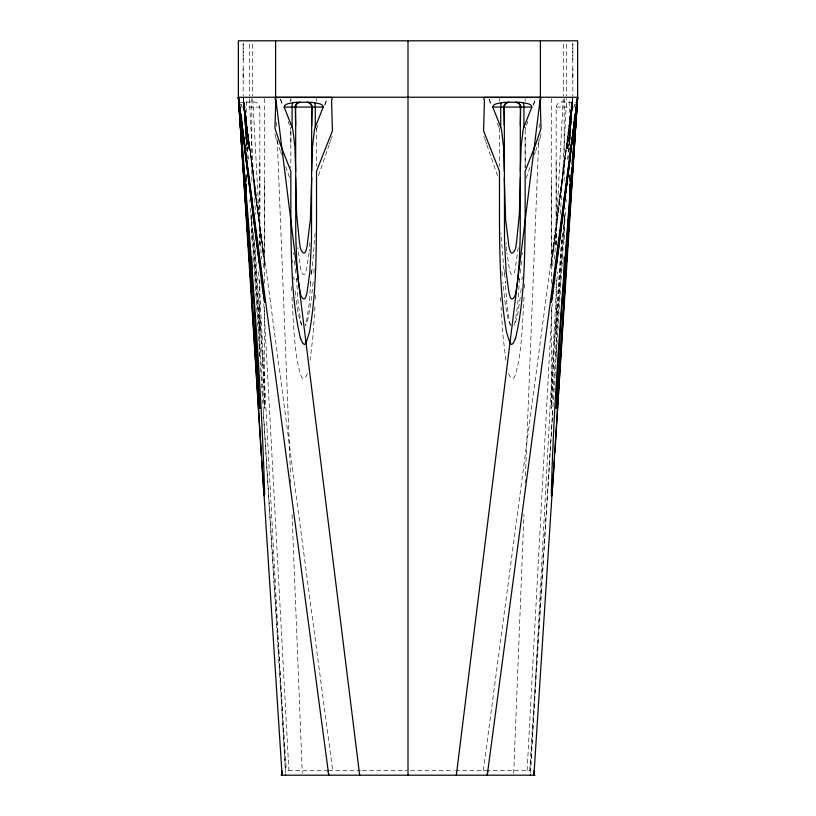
<?xml version="1.0" encoding="UTF-8"?>
<svg xmlns="http://www.w3.org/2000/svg" width="816" height="816" viewBox="0 0 816 816"><rect width="100%" height="100%" fill="white"/><g stroke="black" fill="none" stroke-linecap="round" stroke-linejoin="round"><path stroke-width="0.61" stroke-dasharray="4.08 3.06" d="M243.178 78.244L243.178 68.881M243.178 59.527L243.178 43.136M259.835 280.112L259.835 356.419M259.835 244.463L259.835 162.659M264.649 307.418L264.537 408.367L263.925 404.002A43.207 6.212 86.8 0 1 263.731 402.217M264.649 283.336L264.649 181.234M290.843 143.045L290.843 130.019M525.157 167.606L525.157 137.537M551.351 307.418L551.463 408.367L552.075 404.002A43.207 6.212 -86.8 0 0 552.269 402.217M551.351 283.336L551.351 181.234M556.165 280.112L556.165 356.419M556.165 244.463L556.165 162.659M572.822 78.244L572.822 68.881M572.822 59.527L572.822 43.136M274.972 133.742L275.369 136.221M524.504 284.09L524.28 290.629M311.233 270.004L311.11 273.442M315.486 294.984L315.211 301.522M513.723 773.293L523.933 514.58M525.188 482.939L525.3 479.482M525.453 475.769L538.723 139.934M539.182 127.918L539.427 122.186M552.167 260.192L551.361 265.016L552.34 255.775M524.035 297.167C522.301 322.891 522.373 349.238 515.579 374.279A24.215 24.113 0 0 1 515.018 375.717C513.223 381.868 508.766 376.38 508.521 372.647A51.877 51.653 0 0 1 508.062 371.025M519.517 278.654L517.772 303.991L515.304 320.79A37.393 37.24 0 0 1 514.906 322.391L514.182 324.625M310.723 282.173L309.05 304.878L306.673 320.79A35.945 35.792 0 0 1 306.122 322.932L305.327 325.166M314.945 306.938L312.946 336.365L310.121 360.223M552.758 372.096L551.351 406.297L554.003 350.146M527.126 770.386L552.208 303.695M554.605 259.131L563.193 99.45M530.553 773.027L557.359 271.84M560.459 213.996L566.641 98.685M315.109 233.182L312.089 269.555M552.932 368.914L555.992 318.475M556.165 245.3L556.165 227.837L556.94 220.973M554.38 343.862L561.5 240.536M552.707 411.488L530.369 770.386L487.713 770.386M551.351 264.925L570.272 116.668M529.696 770.386L553.87 392.822M553.921 392.465L554.9 376.737M554.972 375.972L555.931 360.641M556.022 359.489L556.91 345.535M556.961 344.546L565.682 208.376M566.08 202.195L566.243 199.716M572.659 99.45L569.731 145.248L569.711 98.695M314.129 268.954L313.66 275.553M564.529 216.852L552.636 397.514A101.215 14.637 -86.8 0 1 552.452 399.891L552.248 402.176M556.4 312.191L556.818 305.99M563.693 225.685L556.981 322.463A69.788 7.222 -86.4 0 1 556.798 324.85L556.747 325.421M564.07 220.075L564.356 215.863M568.997 150.838L569.18 148.298M572.047 108.283L569.354 144.503M571.282 119.105L572.699 98.654L570.445 125.837M572.23 105.57L572.597 100.164M568.823 151.939L569.17 146.982M572.363 103.071L569.354 145.758M572.383 102.836L571.078 118.85M561.847 239.7L556.216 330.368L556.4 329.154A9.598 0.969 -86.4 0 0 556.471 328.45L556.522 327.848M562.01 237.323L562.357 232.56M309.958 242.474L309.223 251.083M568.477 152L571.975 106.886M570.262 128.214L568.487 150.654M567.956 158.763L568.13 156.509M521.944 279.959L522.209 276.655M567.793 159.395L568.14 155.02M572.577 99.807L572.179 104.53M263.874 257.57L264.639 265.016L263.833 260.192M313.13 282.152L310.774 303.848L307.938 318.995A51.877 51.653 0 0 1 307.479 320.617L305.521 325.37M518.17 247.625L515.304 268.76A37.393 37.24 0 0 1 514.906 270.371C514.814 275.135 510.245 276.287 509.878 270.912A35.945 35.792 0 0 1 509.327 268.76L506.95 252.848M522.209 254.827L522.383 252.756M567.895 148.787L572.822 96.971L566.998 148.787L572.618 98.705L570.649 113.699M521.169 288.67L520.506 295.055M309.05 252.848L306.673 268.76A35.945 35.792 0 0 1 306.122 270.912C305.755 276.287 301.186 275.135 301.094 270.371A37.393 37.24 0 0 1 300.696 268.76L297.83 247.625M521.628 260.977L521.2 264.955M567.426 148.787L572.822 96.971M572.577 99.011L570.68 114.566M520.251 297.228L518.007 312.467L515.579 322.249A24.215 24.113 0 0 1 515.018 323.697L514.151 325.37M520.741 268.903L520.241 272.881M557.236 218.586L557.277 218.26A88.791 3.213 -82.5 0 1 557.512 216.362L572.087 102.826L559.541 200.348M553.544 246.014L555.247 232.509M553.238 248.441L553.034 250.053A104.519 5.09 -82.4 0 0 552.667 253.154M570.486 116.117L553.574 250.124M311.967 270.494L311.039 277.246M572.179 101.878L572.567 98.93M556.288 224.4L557.522 214.822M571.792 104.825L571.22 109.262M559.807 200.93L557.165 221.024A38.811 1.459 -82.8 0 1 556.818 223.441A20.359 0.724 -82.7 0 1 556.685 224.247M483.337 770.386L572.485 99.45M553.044 253.96L552.728 256.224M556.675 224.584L556.196 227.807M519.241 279.623L519.384 278.756M310.417 281.122L310.08 283.019M556.165 213.914L556.165 107.08C557.777 97.93 570.731 104.03 576.596 102.265M259.835 245.3L259.835 227.837L259.06 220.973M540.631 136.221L541.028 133.742M540.488 136.7L539.58 139.607M539.264 140.566L535.531 151.368M316.526 129.275L318.597 123.308M324.799 105.407L326.869 99.44M318.515 175.573L329.113 145.003M329.45 144.044L330.113 142.137M330.439 141.178L331.102 139.271M331.439 138.312L332.102 136.405M525.157 129.275L525.841 127.286M526.534 125.297L527.911 121.319M533.429 105.407L535.5 99.44M526.279 178.061L530.206 166.739M534.409 154.612L535.255 152.184M324.788 104.438L326.849 99.195M533.419 104.438L535.48 99.195M239.404 102.265C245.269 104.03 258.223 97.93 259.835 107.08L259.835 213.914M241.76 107.08L259.835 107.08M556.165 107.08L574.24 107.08M328.287 770.386L285.6 770.386L263.293 411.488M328.511 770.386L360.519 770.386M362.426 770.386L407.062 770.386M410.55 770.386L453.574 770.386M455.481 770.386L487.489 770.386M510.479 325.37L508.521 320.617A51.877 51.653 0 0 1 508.062 318.995L505.226 303.848L502.87 282.152M301.849 325.37L300.982 323.697A24.215 24.113 0 0 1 300.421 322.249L297.993 312.467L295.749 297.228M510.673 325.166L509.878 322.932A35.945 35.792 0 0 1 509.327 320.79L506.95 304.878L505.277 282.173M489.151 99.195L491.212 104.438M280.52 99.195L282.581 104.438M301.818 324.625L301.094 322.391A37.393 37.24 0 0 1 300.696 320.79L298.228 303.991L296.483 278.654M489.131 99.44L491.201 105.407M497.403 123.308L499.474 129.275M483.898 136.405L484.561 138.312M484.898 139.271L485.561 141.178M485.887 142.137L486.55 144.044M486.887 145.003L497.485 175.573M280.5 99.44L282.571 105.407M288.089 121.319L289.466 125.297M290.159 127.286L290.843 129.275M280.469 151.368L276.736 140.566M280.745 152.184L281.591 154.612M285.794 166.739L289.721 178.061M276.42 139.607L275.512 136.7M259.804 227.807L259.325 224.584M505.92 283.019L505.583 281.122M296.616 278.756L296.759 279.623M505.879 360.223L503.054 336.365L501.055 306.938M504.961 277.246L504.033 270.494M263.272 256.224L262.956 253.96M262.426 250.124L245.514 116.117M243.515 99.45L332.663 770.386M295.759 272.881L295.259 268.903M243.433 98.93L243.821 101.878M244.78 109.262L243.403 98.634L249.002 148.787L243.178 96.971L248.105 148.787M259.712 224.4L245.534 115.189M243.892 102.724L256.459 200.348M244.208 104.825L245.351 113.699M258.478 214.822L263.405 253.654M260.753 232.509L262.466 246.014M256.632 201.644L258.488 216.373A88.791 3.213 82.5 0 1 258.713 218.239L258.764 218.586M262.66 247.636L262.966 250.053A104.519 5.09 82.4 0 1 263.333 253.154M245.32 114.566L243.423 99.011M243.923 102.949L258.835 221.024A38.811 1.459 82.8 0 0 259.182 223.441A20.359 0.724 82.7 0 0 259.315 224.247M503.911 269.555L500.891 233.182M263.66 255.775L263.762 256.652M263.344 253.184L264.649 264.925M294.8 264.955L294.372 260.977M295.494 295.055L294.831 288.67M243.178 96.971L248.574 148.787M506.777 251.083L506.042 242.474M259.478 327.848L259.529 328.44A9.598 0.969 86.4 0 0 259.6 329.174L259.784 330.368L254.153 239.7M243.607 102.316L245.565 129.499M263.752 402.176L263.558 399.881A101.215 14.637 86.8 0 1 263.354 397.525L251.471 216.852M293.617 252.756L293.791 254.827M243.423 99.807L243.821 104.53M259.253 325.421L259.213 324.839A69.788 7.222 86.4 0 1 259.009 322.483L252.307 225.685M243.647 102.826L245.565 126.959M244.025 106.886L245.555 125.837M247.513 150.654L245.738 128.214M247.86 155.02L248.207 159.395M293.791 276.655L294.056 279.959M247.523 152L243.331 98.716L246.646 144.503M247.87 156.509L248.044 158.763M254.5 240.536L259.6 312.191M502.34 275.553L501.871 268.954M253.643 232.56L253.99 237.323M245.494 129.907L246.646 145.758M246.83 146.982L247.177 151.939M244.718 119.105L243.953 108.283M246.82 148.298L247.003 150.838M243.77 105.57L243.403 100.164M251.644 215.863L251.93 220.075M259.182 305.99L261.62 343.862M260.008 318.475L262.895 365.731M243.341 99.45L246.269 145.248L246.289 98.695M249.757 199.716L249.92 202.195M250.318 208.376L259.039 344.546M259.09 345.535L259.978 359.489M260.069 360.641L261.028 375.972M261.1 376.737L262.079 392.465M262.13 392.822L286.304 770.386M261.997 350.146L263.986 386.957M292.709 260.284L292.832 262.415M252.807 99.45L261.395 259.131M263.792 303.695L288.874 770.386M249.359 98.685L255.541 213.996M258.641 271.84L285.447 773.027M263.242 372.096L264.649 406.297L264.139 390.385M500.789 301.522L500.514 294.984M291.965 297.167C293.699 322.891 293.627 349.238 300.421 374.279A24.215 24.113 0 0 0 300.982 375.717C302.777 381.868 307.234 376.38 307.479 372.647A51.877 51.653 0 0 0 307.938 371.025M276.573 122.186L276.818 127.918M277.277 139.934L290.547 475.769M290.7 479.482L290.812 482.939M292.067 514.58L302.277 773.293M504.89 273.442L504.767 270.004M291.72 290.629L291.496 284.09M572.822 44.309L572.822 95.798M566.722 44.309L566.722 95.798M564.193 98.481L564.193 183.712M564.193 214.149L564.193 242.78M563.326 44.309L563.326 95.798M551.351 98.716L551.351 252.909M525.157 98.705L525.157 101.266M525.157 130.019L525.157 167.453M499.474 98.593L499.474 101.266M499.474 128L499.474 166.382M316.526 98.593L316.526 101.266M316.526 128L316.526 166.382M290.843 130.295L290.843 167.606M264.649 98.716L264.649 252.909M252.674 44.309L252.674 95.798M251.807 98.481L251.807 183.712M251.807 214.149L251.807 242.78M249.278 44.309L249.278 95.798M243.178 44.309L243.178 95.798M556.685 221.87A58.293 2.305 -82.5 0 1 557.002 219.341M575.3 104.173A4.814 4.651 -90 0 0 574.444 106.162A4.814 4.651 90 0 1 575.188 104.336M556.757 325.451A29.611 3.05 -86.4 0 1 556.543 327.899M552.106 256.499A70.217 3.723 -82.3 0 1 552.371 254.296M553.136 261.854A44.686 3.509 -83.4 0 1 552.289 267.301M553.554 249.982A101.255 5.61 -82.9 0 1 553.024 253.796M258.998 219.341A58.293 2.305 82.5 0 1 259.315 221.87M241.546 106.111A4.814 4.651 -90 0 0 240.72 104.203A4.814 4.651 90 0 1 241.556 106.162M259.457 327.899A29.611 3.05 86.4 0 1 259.243 325.451M263.629 254.296A70.217 3.723 82.3 0 1 263.894 256.499M263.711 267.301A44.686 3.509 83.4 0 1 262.864 261.854M262.976 253.796A101.255 5.61 82.9 0 1 262.446 249.982M290.843 98.705L290.843 101.255L290.843 98.716"/><path stroke-width="1.22" d="M264.649 491.987C260.447 360.601 249.033 229.541 238.486 98.532L238.394 97.451L241.087 117.871M311.712 171.227L312.446 146.921L314.425 130.223A23.848 23.715 0 0 1 315.18 127.418L323.207 107.08C322.912 103.397 317.322 103.52 314.588 102.765A32.558 32.385 0 0 1 313.742 102.653L311.896 102.367A13.729 13.658 0 0 0 310.233 102.265L297.136 102.265M311.712 125.399L312.12 107.08M311.712 177.633L310.427 218.902L307.051 246.585A49.756 49.48 0 0 1 306.683 248.084L306.643 248.268A29.611 29.447 0 0 1 306.224 249.696C304.511 257.805 299.645 249.39 299.972 245.014A76.939 76.51 0 0 1 299.462 242.209L296.657 214.231L295.657 177.806M520.343 125.399L520.741 107.08M520.343 171.227L521.077 146.921L523.056 130.223A25.051 24.908 0 0 1 523.729 127.653L531.838 107.08C531.869 103.346 524.535 103.173 521.312 102.479A17.258 17.167 0 0 0 518.864 102.245L505.767 102.265A13.729 13.658 0 0 0 504.104 102.377L502.258 102.653A32.558 32.385 0 0 1 501.412 102.765C498.668 103.52 493.099 103.397 492.793 107.08L500.81 127.429A23.848 23.715 0 0 1 501.565 130.223L503.554 146.921L504.288 171.227M520.343 177.633L519.343 214.231L516.538 242.209A76.939 76.51 0 0 1 516.028 245.014C516.355 249.39 511.479 257.805 509.776 249.696A29.611 29.447 0 0 1 509.368 248.268L509.317 248.084A49.756 49.48 0 0 1 508.949 246.585L505.573 218.902L504.288 177.806M530.431 775.2L530.461 774.659M577.187 102.653L577.238 102.602A4.814 4.651 -90 0 0 576.382 103.102M577.198 103.316L577.177 102.734L576.943 105.407M534.215 770.559L533.919 775.2L577.626 97.277L540.427 97.226M554.931 452.666L567.059 252.195L574.984 137.822M575.606 128.122L577.616 97.451L575.474 113.618M554.411 460.826L552.299 490.946A26.836 5.09 -87.2 0 1 551.993 494.068L551.585 496.077L551.392 494.588A16.861 3.193 -86.8 0 1 551.381 492.476M577.034 105.815L576.994 106.355M576.953 107.08L557.093 400.299A77.112 10.975 -86.7 0 1 556.889 402.788A36.751 5.233 -86.7 0 1 556.634 405.838L556.583 406.123A13.984 1.969 -86.7 0 1 556.522 406.827L556.247 408.51L557.644 373.861L561.857 306.785L576.912 105.682M571.751 167.841C564.213 275.992 554.115 384.081 551.351 492.507M572.016 164.271L577.606 97.451L570.17 155.519M577.004 102.316L576.739 104.213M576.892 103.367L576.688 105.07M552.299 292.852L551.361 302.134M517.568 280.857L519.343 260.059L520.241 235.498L520.343 107.08A4.814 4.814 0 0 0 515.528 102.265M552.554 290.72L552.616 290.221A104.795 6.304 -82.3 0 1 553.003 287.069L569.711 158.559M556.92 258.427L556.175 265.333L556.716 262.069M576.555 106.192L576.677 105.131M576.616 105.152L557.787 254.398A83.426 4.417 -82.8 0 1 557.532 256.204M557.206 256.04L557.246 255.694A88.536 4.151 -82.4 0 1 557.481 253.807L570.527 155.387M456.348 775.2L540.396 97.471M569.966 156.448L572.087 139.628M517.477 281.632L516.538 288.048A76.939 76.51 0 0 1 516.028 290.853C516.355 295.229 511.479 303.644 509.776 295.535A29.611 29.447 0 0 1 509.368 294.107L509.317 293.923A49.756 49.48 0 0 1 508.949 292.414L506.185 272.452L504.523 241.669L504.288 107.08A4.814 4.814 0 0 1 509.102 102.265M570.262 154.805L576.371 106.988M572.353 137.527L573.974 124.97M570.251 157.478L553.625 287.589M577.595 97.604L487.244 775.2M576.912 102.908L576.963 102.724A4.814 4.651 90 0 0 576.637 102.938M557.532 256.224L557.155 258.968A36.312 1.765 -82.7 0 1 556.849 260.987A19.757 0.918 -82.7 0 1 556.706 261.793M487.795 771.11L487.223 775.2M553.044 291.71L552.779 293.566M264.639 302.134L263.701 292.852M551.708 300.553L551.392 302.124M515.651 337.579L515.743 337.253A63.291 62.546 -42.9 0 0 516.14 335.886C524.331 299.064 524.657 260.998 525.157 223.451L525.157 171.227L535.469 144.952L541.059 128.316L540.202 100.745L541.059 97.451L483.572 97.451L484.429 100.745L483.572 130.886L499.474 171.227L499.474 223.462C499.82 259.039 500.239 294.862 506.134 330.021A118.738 118.085 0 0 0 506.705 332.806L509.959 342.944A6.242 6.212 -52.4 0 0 510.224 343.373L511.346 344.342A1.091 1.081 0 0 0 511.907 344.362L513.478 342.914L515.243 338.854M297.136 102.245A17.258 17.167 0 0 0 294.698 102.49C291.465 103.163 284.131 103.357 284.162 107.08L292.261 127.653A25.051 24.908 0 0 1 292.934 130.223L294.923 146.921L295.657 171.227M275.573 97.226L238.445 97.298L282.091 775.2L281.785 770.559M275.604 97.226L540.396 97.226M238.751 102.265L239.516 102.265M576.484 102.265L577.249 102.265M284.162 107.08L323.207 107.08M492.793 107.08L531.838 107.08M281.102 775.2L534.898 775.2M264.608 302.124L264.292 300.553M300.757 338.854L302.522 342.914L304.093 344.362A1.091 1.081 0 0 0 304.654 344.342L305.776 343.373A6.242 6.212 52.4 0 0 306.041 342.944L309.295 332.806A118.738 118.085 0 0 0 309.866 330.021C315.761 294.862 316.18 259.039 316.526 223.462L316.526 171.227L332.428 130.886L331.571 100.745L332.428 97.451L274.941 97.451L275.798 100.745L274.941 128.316L280.531 144.952L290.843 171.227L290.843 223.451C291.343 260.998 291.669 299.064 299.87 335.876A63.291 62.546 42.9 0 0 300.247 337.253L300.349 337.579M259.284 262.069L259.825 265.333L259.08 258.427M263.221 293.566L262.956 291.71M239.006 102.296L239.261 104.213M328.205 771.11L328.777 775.2M262.375 287.589L244.392 147.033M239.047 102.806L239.302 104.489M258.468 256.224L258.845 258.968A36.312 1.765 82.7 0 0 259.151 260.987A19.757 0.918 82.7 0 0 259.294 261.793M328.756 775.2L238.415 97.604M239.384 105.152L258.519 253.817A88.536 4.151 82.4 0 1 258.743 255.683L258.794 256.04M242.026 124.97L244.708 145.921M298.523 281.632L299.462 288.048A76.939 76.51 0 0 0 299.972 290.853C299.645 295.229 304.521 303.644 306.224 295.535A29.611 29.447 0 0 0 306.632 294.107L306.683 293.923A49.756 49.48 0 0 0 307.051 292.414L309.815 272.452L311.477 241.669L311.712 107.08A4.814 4.814 0 0 0 306.898 102.265M243.719 140.505L258.213 254.398A83.426 4.417 82.8 0 0 258.468 256.204M243.331 138.649L238.394 97.451L238.925 105.499M275.604 97.471L359.652 775.2M298.432 280.857L296.657 260.059L295.759 235.498L295.657 107.08A4.814 4.814 0 0 1 300.472 102.265M263.446 290.72L263.384 290.221A104.795 6.304 82.3 0 0 262.997 287.069L239.323 105.131M238.833 102.826L239.068 105.468M238.853 103.112L238.996 104.621M239.088 105.682L254.143 306.785L259.784 408.479L259.488 406.817A13.984 1.969 86.7 0 1 259.406 406.133L259.376 405.797A36.751 5.233 86.7 0 1 259.09 402.818A77.112 10.975 86.7 0 1 258.907 400.299L238.966 105.774M238.915 104.978L240.394 128.122M261.589 460.826L263.701 490.946A26.836 5.09 87.2 0 0 264.007 494.068L264.415 496.077L264.608 494.588A16.861 3.193 86.8 0 0 264.619 492.476M261.273 455.95L249.104 254.908L241.016 137.822M285.539 774.659L285.569 775.2M503.88 107.08L504.288 125.399M295.259 107.08L295.657 125.399M577.636 96.971L577.636 40.8L238.364 40.8L238.364 96.971M574.362 117.881L574.362 142.882M569.711 154.051L569.711 161.017M569.711 175.073L569.711 181.336M569.711 183.845L569.711 208.243M564.193 197.707L564.193 204.949M564.193 257.122L564.193 291.74M540.396 40.8L540.396 96.971M523.913 127.204L523.913 107.08A4.814 1.244 -90 0 0 523.219 102.765M500.718 127.204L500.718 107.08A4.814 1.244 90 0 1 501.412 102.765M408 40.8L408 775.2M315.282 127.204L315.282 107.08A4.814 1.244 90 0 0 314.588 102.765M292.097 127.204L292.097 107.08A4.814 1.244 90 0 1 292.781 102.765M275.604 40.8L275.604 96.971M251.807 197.707L251.807 204.949M251.807 257.122L251.807 291.74M246.289 154.051L246.289 161.017M246.289 175.073L246.289 181.336M246.289 183.845L246.289 208.243M241.638 117.881L241.638 142.882M515.834 102.408A4.682 4.651 0 0 1 520.822 107.08M503.809 107.08A4.682 4.651 0 0 1 508.786 102.408M556.685 259.141A58.834 2.968 -82.4 0 1 556.981 256.632M515.732 337.6A44.951 44.503 -40.8 0 1 515.335 338.885M552.085 293.444A71.165 4.6 -82.2 0 1 552.35 291.241M552.748 293.383A26.785 1.581 -82.7 0 1 551.708 300.308M553.595 287.456A94.35 6.314 -82.8 0 1 553.024 291.567M295.178 107.08A4.682 4.651 0 0 1 300.166 102.408M307.214 102.408A4.682 4.651 0 0 1 312.191 107.08M239.618 103.102A4.814 4.651 90 0 0 238.772 102.632L238.772 102.673A4.814 4.651 -90 0 1 239.425 102.979M259.019 256.632A58.834 2.968 82.4 0 1 259.315 259.141M300.665 338.885A44.951 44.503 40.8 0 1 300.268 337.6M263.65 291.241A71.165 4.6 82.2 0 1 263.915 293.444M264.292 300.308A26.785 1.581 82.7 0 1 263.252 293.383M262.976 291.567A94.35 6.314 82.8 0 1 262.405 287.456"/></g></svg>
